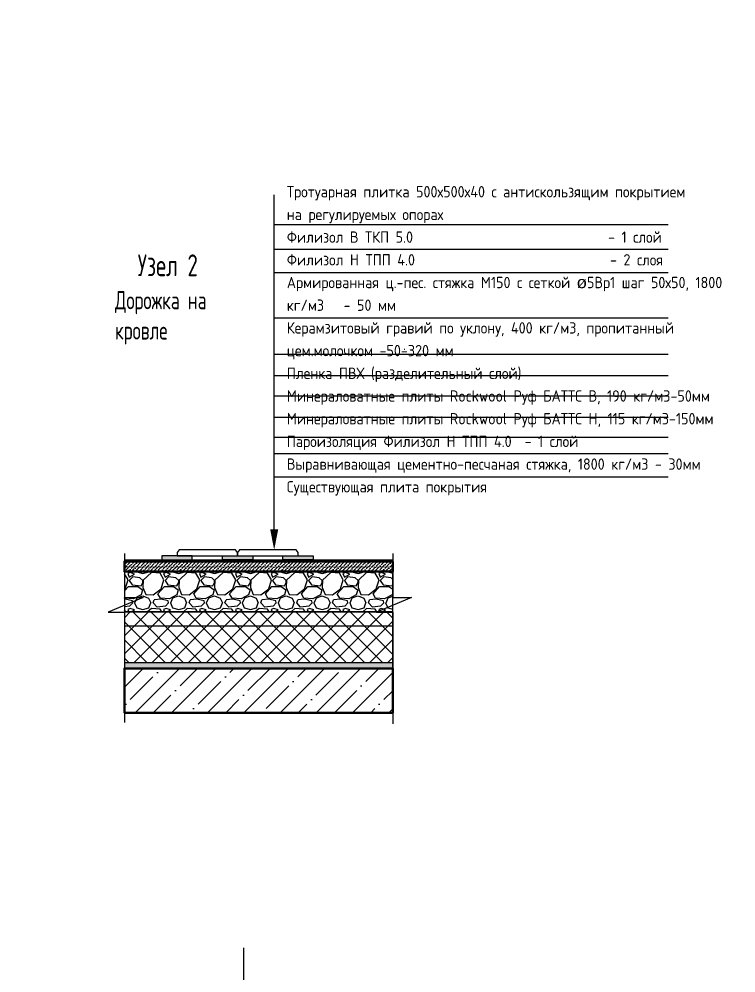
# Model space of a CAD drawing. Header units: millimetres. Extents: x -136099598 to 11807193, y 0 to 779331.
# Drawn here: x 828447 to 832000, y 370176 to 374905 of the extents above; entities that cross this region are included whole.
import ezdxf
from ezdxf import colors
from ezdxf.entities.mleader import LeaderData, LeaderLine
from ezdxf.math import Vec2, Vec3

# ---------------------------------------------------------------- set-up
doc = ezdxf.new("R2010")
doc.units = ezdxf.units.MM
doc.header["$MEASUREMENT"] = 0
doc.linetypes.add('HIDDEN', pattern=[6, 4, -2])
doc.layers.get('0').update_dxf_attribs({"color": 250, "lineweight": 9})
for name, color, linetype, lineweight in [('12. АР_Флажки', 7, 'Continuous', 9), ('_0', 250, 'Continuous', 9), ('TN-ГИДРОИЗОЛЯЦИЯ БИТУМАЯ ВЕРХНЯЯ', 32, 'Continuous', 15), ('АР_Тонкие', 250, 'Continuous', 5), ('Размеры планировочные', 7, 'Continuous', 9), ('Уклоны в точках', 7, 'Continuous', 9), ('Штриховка', 7, 'Continuous', 5), ('Штриховка в сечении', 7, 'Continuous', 18)]:
    doc.layers.add(name, color=color, linetype=linetype, lineweight=lineweight)
doc.styles.add('ISOCPEUR', font='isocpeur.ttf', dxfattribs={"width": 0.7})
doc.styles.add('ISOCPEUR_2', font='isocpeur.ttf', dxfattribs={"width": 0.9, "height": 300})

# ---------------------------------------------------------------- blocks, each defined once
blk = doc.blocks.new('УЗЕЛ общий')
at = {"layer": 'АР_Тонкие'}
ml = blk.add_multileader_mtext('Standard', dxfattribs=at)
ml.set_content('\\pxsm1,ql;Герметик', color=256, style='ISOCPEUR')
ml.set_leader_properties()
ml.build(insert=Vec2(0, 0))
ml.multileader.update_dxf_attribs({"text_left_attachment_type": 6, "text_right_attachment_type": 6, "dogleg_length": 100, "arrow_head_size": 13.71})
ctx = ml.context
ctx.base_point, ctx.char_height, ctx.arrow_head_size, ctx.landing_gap_size, ctx.plane_origin, ctx.plane_x_axis = Vec3(513.93, -789.01), 13.7109, 13.71, 1.37, Vec3(-822.15, -1577.03), Vec3(-1, 0)
ctx.left_attachment, ctx.right_attachment = 6, 6
notes = []
notes.append((ctx, [(1, (1, 1, 0), (519.42, -789.01), (-1, 0), 5.48, [(0, [(567.76, -890.5)], 0, [])])]))
ctx.mtext.insert, ctx.mtext.width, ctx.mtext.defined_height, ctx.mtext.flow_direction = Vec3(457.85, -771.19), 269.5573, 36.25, 5
ml = blk.add_multileader_mtext('Standard', dxfattribs=at)
ml.set_content('\\pxsm1,ql;Монтажная пена', color=256, style='ISOCPEUR')
ml.set_leader_properties()
ml.build(insert=Vec2(0, 0))
ml.multileader.update_dxf_attribs({"text_left_attachment_type": 6, "text_right_attachment_type": 6, "dogleg_length": 100, "arrow_head_size": 13.71})
ctx = ml.context
ctx.base_point, ctx.char_height, ctx.arrow_head_size, ctx.landing_gap_size, ctx.plane_origin, ctx.plane_x_axis = Vec3(510.29, -833.96), 13.7109, 13.71, 1.37, Vec3(-840.83, -1608.73), Vec3(-1, 0)
ctx.left_attachment, ctx.right_attachment = 6, 6
notes.append((ctx, [(1, (1, 1, 0), (515.78, -833.96), (-1, 0), 5.48, [(0, [(571.2, -930.36)], 0, [])])]))
ctx.mtext.insert, ctx.mtext.width, ctx.mtext.defined_height, ctx.mtext.flow_direction = Vec3(409.11, -817.51), 269.5573, 36.25, 5
ml = blk.add_multileader_mtext('Standard', dxfattribs=at)
ml.set_content('\\pxsm1,ql;Подоконная доска', color=256, style='ISOCPEUR')
ml.set_leader_properties()
ml.build(insert=Vec2(0, 0))
ml.multileader.update_dxf_attribs({"text_left_attachment_type": 6, "text_right_attachment_type": 6, "dogleg_length": 100, "arrow_head_size": 13.71})
ctx = ml.context
ctx.base_point, ctx.char_height, ctx.arrow_head_size, ctx.landing_gap_size, ctx.plane_origin, ctx.plane_x_axis = Vec3(296.69, -851.83), 13.7109, 13.71, 1.37, Vec3(-907.95, -1631.45), Vec3(-1, 0)
ctx.left_attachment, ctx.right_attachment = 6, 6
notes.append((ctx, [(1, (1, 1, 0), (302.17, -851.83), (-1, 0), 5.48, [(0, [(457.85, -895.69)], 0, [])])]))
ctx.mtext.insert, ctx.mtext.width, ctx.mtext.defined_height, ctx.mtext.flow_direction = Vec3(188.78, -835.38), 269.5573, 36.25, 5
for ctx, leaders in notes:
    for number, flags, end, landing, length, lines in leaders:
        leader = LeaderData()
        leader.index, (leader.has_last_leader_line, leader.has_dogleg_vector, leader.attachment_direction) = number, flags
        leader.last_leader_point, leader.dogleg_vector, leader.dogleg_length = Vec3(end), Vec3(landing), length
        for number, points, colour, breaks in lines:
            line = LeaderLine()
            line.index, line.vertices, line.color, line.breaks = number, Vec3.list(points), colors.encode_raw_color(colour), breaks
            leader.lines.append(line)
        ctx.leaders.append(leader)

msp = doc.modelspace()

# ---------------------------------------------------------------- hatches: boundary and pattern name
h = msp.add_hatch(color=253)
h.dxf.hatch_style = 1
h.paths.add_polyline_path([(829154.504, 372244.067), (829154.504, 372224.067), (829304.504, 372224.067), (829304.504, 372244.067)])
h.paths.add_polyline_path([(829454.504, 372244.067), (829454.504, 372224.067), (829604.504, 372224.067), (829604.504, 372244.067)])
h.paths.add_polyline_path([(829904.504, 372224.067), (829904.504, 372244.067), (829754.504, 372244.067), (829754.504, 372224.067)])
at = {"transparency": 33554687}
h = msp.add_hatch(dxfattribs=at)
h.set_pattern_fill('ANSI37', color=256, scale=20, angle=90)
h.set_pattern_definition([(135, (413711.87, 4067033.066), (-44.9012806, -44.9012806), []), (225, (413711.87, 4067033.066), (44.9012806, -44.9012806), [])])
h.paths.add_polyline_path([(830298.514, 371966.021), (828969.095, 371966.021), (828969.095, 371715.806), (830298.514, 371715.806)])
at = {"layer": 'Штриховка', "ltscale": 20}
h = msp.add_hatch(dxfattribs=at)
h.set_pattern_fill('ANSI36', color=256, scale=4)
h.set_pattern_definition([(45, (737219.267, 407953.966), (6.7351921, 24.6957043), [31.75, -6.35, 0, -6.35])])
h.paths.add_polyline_path([(830298.514, 372216.021), (828969.095, 372216.021), (828969.095, 372166.021), (830298.514, 372166.021)])
h = msp.add_hatch(dxfattribs=at)
h.set_pattern_fill('ANSI35', color=0, scale=20)
h.set_pattern_definition([(45, (737219.27, 407901.5), (-89.80256, 89.80256), []), (45, (737309.07, 407901.5), (-89.80256, 89.80256), [158.75, -31.75, 0, -31.75])])
h.paths.add_polyline_path([(830298.514, 371685.806), (828969.095, 371685.806), (828969.095, 371466.182), (830298.514, 371466.182)])
at = {"layer": 'Штриховка в сечении', "lineweight": 5, "transparency": 33554636}
h = msp.add_hatch(dxfattribs=at)
h.set_pattern_fill('GRAVEL', color=256, scale=7)
h.set_pattern_definition([(228.0127875, (430737.013, 4083052.037), (-1422.40000011, -1600.1999999), [23.920501, -2368.133855]), (184.969741, (430721.011, 4083034.257), (2133.599999156, 177.800010129), [41.04833, -4063.7834225]), (132.5104471, (430680.117, 4083030.701), (1778.00000075, -1955.799999317), [28.943706, -2865.430596]), (267.273689, (430610.775, 4082986.251), (177.800000372, 3555.999999981), [37.380316, -3700.65062]), (292.83365418, (430608.997, 4082948.913), (-889.000000074, 2133.599999969), [36.654359, -3628.786542]), (357.273689, (430623.221, 4082915.131), (-3555.999999981, 177.800000372), [37.380316, -3700.65062]), (37.69424047, (430660.559, 4082913.353), (-2311.399999898, -1778.000000133), [49.433556, -4893.918072]), (72.25532837, (430699.675, 4082943.579), (1244.600000335, 3911.599999894), [46.670366, -4620.367962]), (121.42956562, (430713.899, 4082988.029), (-1422.400000202, 2311.399999876), [37.50691, -3713.188199]), (175.2363583, (430694.341, 4083020.033), (1955.79999997, -177.80000031), [42.81993, -2098.1755865]), (222.3974378, (430651.669, 4083023.589), (-2133.599999932, -1955.8000000745), [55.375454, -5482.174076]), (138.81407483, (430786.797, 4082984.473), (-1244.599999925, 1066.80000009), [18.900318, -1871.139608]), (171.4692344, (430772.573, 4082996.919), (2311.400000062, -355.599999597), [35.957739, -3559.82473]), (225, (430737.01, 4083002.25), (-2e-14, -177.8), [25.144654, -226.302518]), (203.1985905, (430724.567, 4083023.59), (889.00000002, 355.59999994), [13.540892, -1340.543566]), (291.8014095, (430712.12, 4083018.255), (-177.80000004, 533.4), [19.149593, -938.332709]), (30.9637565, (430719.233, 4083000.475), (533.40000001, 355.59999998), [31.102376, -1005.640871]), (161.5650512, (430745.903, 4083016.477), (355.6, -177.8), [22.4901, -539.762868]), (16.38954033, (430608.997, 4083018.255), (1778, 533.4), [31.50616, -3119.117867]), (70.34617594, (430639.223, 4083027.145), (-711.200000065, -1955.799999977), [26.431926, -2616.7550975]), (293.1985905, (430745.903, 4083052.037), (-355.59999994, 889.00000002), [27.081607, -1327.002851]), (343.61045967, (430756.571, 4083027.145), (-1778.000000037, 533.399999876), [31.50616, -3119.117867]), (339.4439548, (430608.997, 4082908.02), (-889, 355.6), [30.382464, -1488.741402]), (294.7751406, (430637.445, 4082897.351), (-889.00000106, 1955.79999952), [25.457048, -2520.251537]), (66.8014095, (430747.681, 4082874.237), (355.59999994, 889.00000002), [27.081607, -1327.002851]), (17.35402464, (430758.349, 4082899.129), (-2311.399999954, -711.20000015), [29.804792, -2950.666319]), (69.4439548, (430660.56, 4082874.237), (-355.60000001, -889), [15.191232, -1503.932634]), (101.3099325, (430737.013, 4082874.237), (-177.8, 711.2), [9.066022, -897.5396475]), (165.9637565, (430735.235, 4082883.127), (533.4, -177.8), [36.654359, -696.433821]), (186.00900596, (430699.675, 4082892.017), (1777.99999999, 177.800000093), [33.96869, -3362.8955404]), (303.6900675, (430719.233, 4082984.473), (-177.8, 355.6), [25.642672, -615.424345]), (353.1572266, (430733.457, 4082963.137), (3022.600000019, -355.599999842), [44.768973, -4432.1206346]), (60.9453959, (430777.907, 4082957.803), (-711.20000002, -1244.59999999), [18.305577, -1812.257462]), (90, (430786.8, 4082973.8), (-177.8, 177.8), [10.668, -167.132]), (120.25643716, (430696.119, 4082897.351), (711.199999913, -1244.60000005), [24.700687, -2445.375854]), (48.0127875, (430683.673, 4082918.687), (1422.400000117, 1600.199999896), [47.841002, -2344.213354]), (0, (430715.68, 4082954.25), (177.8, 177.8), [46.228, -131.572]), (325.3048465, (430761.905, 4082954.247), (1778.000000674, -1244.599999038), [28.112669, -2783.152171]), (254.0546041, (430785.02, 4082938.245), (-177.79999999, -711.2), [25.888036, -1268.515503]), (207.64597536, (430777.907, 4082913.353), (-3378.200000124, -1777.999999764), [42.150157, -4172.87251]), (175.42607874, (430740.569, 4082893.795), (-2311.4, 177.8), [44.592062, -4414.609252])])
h.paths.add_polyline_path([(830298.514, 372166.021), (828969.095, 372166.021), (828969.095, 371966.021), (830298.514, 371966.021)])
at = {"layer": 'Штриховка в сечении', "transparency": 33554636}
h = msp.add_hatch(dxfattribs=at)
h.set_pattern_fill('AR-SAND', color=256, scale=0.3)
h.set_pattern_definition([(37.5, (427668.279, 4065355.461), (-0.48000939, 14.68239712), [0, -11.5824, 0, -12.954, 0, -12.3825]), (7.5, (427668.28, 4065355.461), (13.48569849, 21.50475302), [0, -6.2484, 0, -10.4394, 0, -4.0005]), (327.5, (427658.907, 4065355.461), (23.729771107, 0.04311554), [0, -3.81, 0, -13.716, 0, -17.907]), (317.5, (427658.907, 4065355.461), (22.90669357, 6.6878797), [0, -1.905, 0, -8.9916, 0, -10.287])])
h.paths.add_polyline_path([(830298.542, 371687.416), (830298.514, 371717.416), (828969.095, 371717.416), (828969.095, 371687.416)])

# ---------------------------------------------------------------- linework, layer by layer
at = {"ltscale": 20}
msp.add_lwpolyline([(829711.219, 372374.994), (829711.219, 374034.125)], dxfattribs=at)
msp.add_lwpolyline([(829711.219, 372374.994, 40, 0, 0), (829711.219, 372274.067, 0, 0, 0)], format="xyseb", dxfattribs=at)
for points in [[(829304.504, 372244.067), (829154.504, 372244.067), (829154.504, 372224.067), (829304.504, 372224.067)], [(829519.504, 372274.067), (829239.504, 372274.067), (829229.504, 372260.726), (829229.504, 372244.067), (829529.504, 372244.067), (829529.504, 372260.726)], [(829454.504, 372244.067), (829604.504, 372244.067), (829604.504, 372224.067), (829454.504, 372224.067)], [(829819.504, 372274.067), (829539.504, 372274.067), (829529.504, 372260.726), (829529.504, 372244.067), (829829.504, 372244.067), (829829.504, 372260.726)], [(829754.504, 372244.067), (829904.504, 372244.067), (829904.504, 372224.067), (829754.504, 372224.067)], [(830298.514, 372166.021), (828969.095, 372166.021), (828969.095, 371966.021), (830298.514, 371966.021)], [(830298.514, 371966.021), (828969.095, 371966.021), (828969.095, 371685.806), (830298.514, 371685.806)]]:
    msp.add_lwpolyline(points, close=True)
at = {"lineweight": 30, "ltscale": 20}
msp.add_lwpolyline([(830298.514, 372216.021), (828969.095, 372216.021), (828969.095, 372166.021), (830298.514, 372166.021)], close=True, dxfattribs=at)
msp.add_lwpolyline([(828969.095, 371897.667), (830298.514, 371897.667)])
at = {"lineweight": 30}
msp.add_lwpolyline([(830298.514, 371685.806), (828969.095, 371685.806), (828969.095, 371466.182), (830298.514, 371466.182)], close=True, dxfattribs=at)
at = {"ltscale": 45}
msp.add_lwpolyline([(829559.13, 370299.874), (829559.13, 367670.711)], dxfattribs=at)
at = {"layer": '12. АР_Флажки'}
for p, q in [((831664.182, 373884.171), (829711.219, 373884.171)), ((831664.182, 373762.686), (829711.219, 373762.686)), ((831664.182, 373646.68), (829711.219, 373646.68)), ((831664.182, 373421.68), (829711.219, 373421.68)), ((831664.182, 373241.837), (829711.219, 373241.837)), ((831664.182, 373136.913), (829711.219, 373136.913)), ((831664.182, 373034.625), (829711.219, 373034.625)), ((831664.182, 372929.462), (829711.219, 372929.462)), ((831664.182, 372830.867), (829711.219, 372830.867)), ((831664.182, 372750.057), (829711.219, 372750.057)), ((831664.182, 372633.647), (829711.219, 372633.647))]:
    msp.add_line(p, q, dxfattribs=at)
at = {"layer": 'TN-ГИДРОИЗОЛЯЦИЯ БИТУМАЯ ВЕРХНЯЯ', "color": 0, "linetype": 'HIDDEN', "ltscale": 10, "const_width": 4.788}
for points in [[(830298.514, 372224.067), (828969.095, 372224.067)], [(828969.095, 372188.487), (830298.514, 372188.487)]]:
    msp.add_lwpolyline(points, dxfattribs=at)
at = {"layer": 'Размеры планировочные', "ltscale": 20}
msp.add_lwpolyline([(829711.219, 372374.994), (829711.219, 373447.631)], dxfattribs=at)
at = {"layer": 'Размеры планировочные'}
for points in [[(828969.095, 372255.925), (828969.095, 372037.972), (829062.168, 372037.972), (828888.304, 371963.975), (828969.095, 371963.975), (828969.095, 371418.254)], [(830298.514, 372255.925), (830298.514, 372037.972), (830391.587, 372037.972), (830217.722, 371963.975), (830298.514, 371963.975), (830298.514, 371410.858)]]:
    msp.add_lwpolyline(points, dxfattribs=at)
at = {"layer": 'Уклоны в точках'}
msp.add_line((828969.095, 371715.75), (830298.514, 371715.75), dxfattribs=at)

# ---------------------------------------------------------------- block references
at = {"layer": '_0', "xscale": 18.233658215449, "yscale": 18.233658215449, "zscale": 18.233658215449}
msp.add_blockref('УЗЕЛ общий', (794076.627, 388966.184), dxfattribs=at)

# ---------------------------------------------------------------- texts
at = {"attachment_point": 1, "style": 'ISOCPEUR'}
for s, insert, char_height, width in [('Узел 2 ', (829034.841, 373738.193), 108, 1465.98519), ('{\\H0.75x;Дорожка на \\Pкровле}', (828921.951, 373556.129), 120, 1628.87243)]:
    msp.add_mtext(s, dxfattribs=dict(at, insert=insert, char_height=char_height, width=width))
at = {"layer": '12. АР_Флажки', "insert": (829773.786, 374077.123), "char_height": 56.25, "width": 2161.79191, "attachment_point": 1, "style": 'ISOCPEUR_2'}
msp.add_mtext('\\pxsm1.2;Тротуарная плитка 500х500х40 с антискользящим покрытием     \\P\\pse1.125;на регулируемых опорах    \\PФилизол В ТКП 5.0                              - 1 слой        \\P\\pt47;Филизол Н ТПП 4.0                              - 2 слоя\\P\\ptz;Армированная ц.-пес. стяжка М150 с сеткой {\\A1;\\fISOCTEUR|b0|i0|c204|p49;ø}5Вр1 шаг 50х50, 1800 кг/м3   - 50 мм\\PКерамзитовый гравий по уклону, 400 кг/м3, пропитанный цем.молочком -50÷320 мм\\PПленка ПВХ (разделительный слой) \\PМинераловатные плиты Rockwool Руф БАТТС В, 190 кг/м3-50мм\\PМинераловатные плиты Rockwool Руф БАТТС Н, 115 кг/м3-150мм\\P\\ps*;Пароизоляция Филизол Н ТПП 4.0  - 1 слой\\P\\pse1.125,t54;Выравнивающая цементно-песчаная стяжка, 1800 кг/м3 - 30мм\\PСуществующая плита покрытия \\P\\ptz;^I^I^I', dxfattribs=at)

doc.saveas('drawing.dxf')
